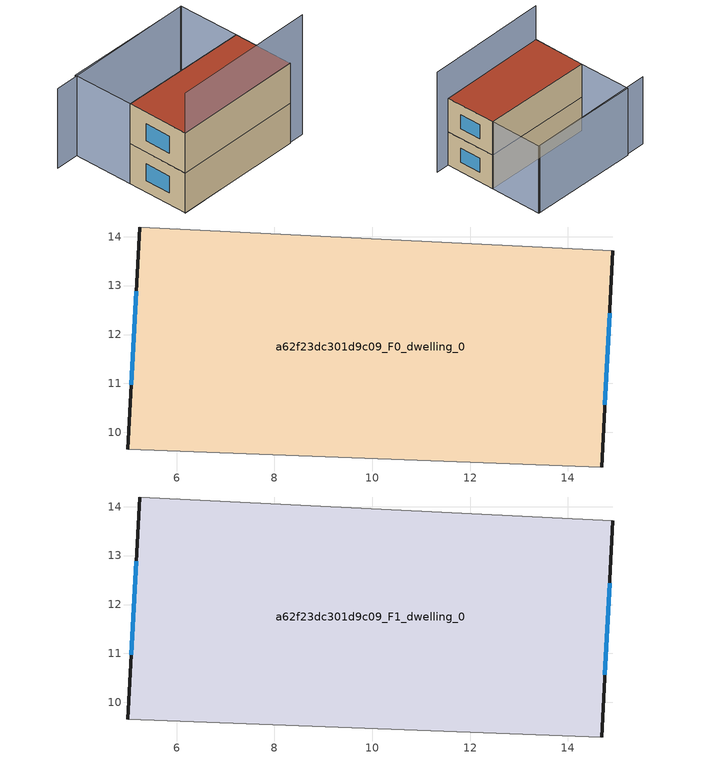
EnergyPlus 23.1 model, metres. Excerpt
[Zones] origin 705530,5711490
a62f23dc301d9c09_F0_dwelling_0
 floor ground (EU_floor_Construction): 14.92,13.71 14.69,9.29 5,9.66 5.25,14.2 z0
 wall outside (EU_wall_Construction): 14.69,9.29 14.92,13.71 / 5.25,14.2 5,9.66 z0:3
 wall adiabatic (EU_wall_Construction): 14.92,13.71 5.25,14.2 / 5,9.66 14.69,9.29 z0:3
 window (EU_Window_Construction): 14.76,10.57 14.85,12.43 / 5.18,12.89 5.07,10.97 z0.87:2.13
a62f23dc301d9c09_F1_dwelling_0
 floor to a62f23dc301d9c09_F0_dwelling_0 (EU_floor_Construction): 14.92,13.71 14.69,9.29 5,9.66 5.25,14.2 z3
 wall outside (EU_wall_Construction): 14.69,9.29 14.92,13.71 / 5.25,14.2 5,9.66 z3:6
 wall adiabatic (EU_wall_Construction): 14.92,13.71 5.25,14.2 / 5,9.66 14.69,9.29 z3:6
 window (EU_Window_Construction): 14.76,10.57 14.85,12.43 / 5.18,12.89 5.07,10.97 z3.87:5.13
 roof outside (EU_roof_Construction): 14.69,9.29 14.92,13.71 5.25,14.2 5,9.66 z6
shading: 5,9.66 15.87,9.29 z0:9; 15.08,18.22 3.71,18.63 / 14.92,13.71 5.25,14.2 / 5.25,14.2 5.48,18.7 / 5.48,18.7 15.15,18.21 / 15.15,18.21 14.92,13.71 z0:6
[Building]
EU S2 Campaign: North Axis=0; Terrain=City; Solar Distribution=FullExterior
[Site:Location]
London: Latitude=51.5; Longitude=-0.5; Time Zone=0; Elevation=25
[SizingPeriod:WeatherFileDays]
AnnualSizingPeriod: Begin Month=1; Begin Day of Month=1; End Month=12; End Day of Month=31; Day of Week for Start Day=Monday; Use Weather File Daylight Saving Period=No; Use Weather File Rain and Snow Indicators=No
[MATERIAL]
EU_InternalMass_Material: Roughness=MediumRough; Thickness=0.1; Conductivity=1; Density=1800; Specific Heat=900; Thermal Absorptance=0.9; Solar Absorptance=0.7; Visible Absorptance=0.7
[MATERIAL:NOMASS] Roughness=MediumRough; Thermal Absorptance=0.9; Solar Absorptance=0.7; Visible Absorptance=0.7
Name | Thermal Resistance
EU_wall_NoMass | 0.724719
EU_roof_NoMass | 2.98947
EU_floor_NoMass | 2.39157
[WINDOWMATERIAL:SIMPLEGLAZINGSYSTEM]
EU_Window_SimpleGlazing: UFactor=2.63425; Solar Heat Gain Coefficient=0.76; Visible Transmittance=0.76
[CONSTRUCTION]
EU_wall_Construction: EU_wall_NoMass
EU_roof_Construction: EU_roof_NoMass
EU_floor_Construction: EU_floor_NoMass
EU_Window_Construction: EU_Window_SimpleGlazing
EU_InternalMass_Construction: EU_InternalMass_Material
[ZONE] Type=1; Multiplier=1; Ceiling Height=autocalculate; Volume=130.436; Floor Area=autocalculate; Part of Total Floor Area=Yes
a62f23dc301d9c09_F0_dwelling_0; a62f23dc301d9c09_F1_dwelling_0
[INTERNALMASS] Construction=EU_InternalMass_Construction; Surface Area=43.4784
Name | Zone or ZoneList
a62f23dc301d9c09_F0_dwelling_0_EU_InternalMass | a62f23dc301d9c09_F0_dwelling_0
a62f23dc301d9c09_F1_dwelling_0_EU_InternalMass | a62f23dc301d9c09_F1_dwelling_0
[OTHEREQUIPMENT] Fuel Type=Electricity; Design Level Calculation Method=Watts/Area; Power per Zone Floor Area=1; Fraction Latent=0; Fraction Radiant=0; Fraction Lost=0; Carbon Dioxide Generation Rate=0; EndUse Subcategory=EU_Step8_InternalGains
Name | Zone or ZoneList or Space or SpaceList | Schedule
EU_Step8_InternalGain_a62f23dc301d9c09_F0_dwelling_0_f000 | a62f23dc301d9c09_F0_dwelling_0 | EU_Step8_GainSchedule_a62f23dc301d9c09_F0_dwelling_0_f000
EU_Step8_InternalGain_a62f23dc301d9c09_F1_dwelling_0_f000 | a62f23dc301d9c09_F1_dwelling_0 | EU_Step8_GainSchedule_a62f23dc301d9c09_F1_dwelling_0_f000
[ZONEVENTILATION:DESIGNFLOWRATE] Schedule=EU_AlwaysOn; Design Flow Rate Calculation Method=AirChanges/Hour; Air Changes per Hour=0.418135; Ventilation Type=Natural; Fan Pressure Rise=0; Fan Total Efficiency=1; Constant Term Coefficient=1; Temperature Term Coefficient=0; Velocity Term Coefficient=0; Velocity Squared Term Coefficient=0; Minimum Indoor Temperature=-100; Maximum Indoor Temperature=100; Delta Temperature=-100; Minimum Outdoor Temperature=-100; Maximum Outdoor Temperature=100; Maximum Wind Speed=40
Name | Zone or ZoneList or Space or SpaceList
EU_ConstantAir_a62f23dc301d9c09_F0_dwelling_0 | a62f23dc301d9c09_F0_dwelling_0
EU_ConstantAir_a62f23dc301d9c09_F1_dwelling_0 | a62f23dc301d9c09_F1_dwelling_0
[HVACTEMPLATE:THERMOSTAT] Constant Heating Setpoint=20; Constant Cooling Setpoint=50
EU_HeatOnly_a62f23dc301d9c09_F0_dwelling_0; EU_HeatOnly_a62f23dc301d9c09_F1_dwelling_0
[HVACTEMPLATE:ZONE:IDEALLOADSAIRSYSTEM] System Availability Schedule=EU_AlwaysOn; Maximum Heating Supply Air Temperature=50; Minimum Cooling Supply Air Temperature=13; Maximum Heating Supply Air Humidity Ratio=0.0156; Minimum Cooling Supply Air Humidity Ratio=0.0077; Heating Limit=NoLimit; Cooling Limit=NoLimit; Heating Availability Schedule=EU_AlwaysOn; Cooling Availability Schedule=EU_CoolingOff; Dehumidification Control Type=ConstantSensibleHeatRatio; Cooling Sensible Heat Ratio=0.7; Dehumidification Setpoint=60; Humidification Control Type=None; Humidification Setpoint=30; Outdoor Air Method=None; Outdoor Air Flow Rate per Person=0.00944; Outdoor Air Flow Rate per Zone Floor Area=0; Outdoor Air Flow Rate per Zone=0; Demand Controlled Ventilation Type=None; Outdoor Air Economizer Type=NoEconomizer; Heat Recovery Type=None; Sensible Heat Recovery Effectiveness=0.7; Latent Heat Recovery Effectiveness=0.65
Name | Template Thermostat
a62f23dc301d9c09_F0_dwelling_0 | EU_HeatOnly_a62f23dc301d9c09_F0_dwelling_0
a62f23dc301d9c09_F1_dwelling_0 | EU_HeatOnly_a62f23dc301d9c09_F1_dwelling_0
[SIZING:ZONE] Zone Cooling Design Supply Air Temperature Input Method=SupplyAirTemperature; Zone Cooling Design Supply Air Temperature=13; Zone Heating Design Supply Air Temperature Input Method=SupplyAirTemperature; Zone Heating Design Supply Air Temperature=50; Zone Cooling Design Supply Air Humidity Ratio=0.008; Zone Heating Design Supply Air Humidity Ratio=0.008; Cooling Design Air Flow Method=DesignDay; Cooling Design Air Flow Rate=0; Cooling Minimum Air Flow per Zone Floor Area=0.000762; Cooling Minimum Air Flow=0; Cooling Minimum Air Flow Fraction=0.2; Heating Design Air Flow Method=DesignDay; Heating Design Air Flow Rate=0; Heating Maximum Air Flow per Zone Floor Area=0.002032; Heating Maximum Air Flow=0.141576; Heating Maximum Air Flow Fraction=0.3; Account for Dedicated Outdoor Air System=No; Dedicated Outdoor Air System Control Strategy=NeutralSupplyAir; Dedicated Outdoor Air Low Setpoint Temperature for Design=autosize; Dedicated Outdoor Air High Setpoint Temperature for Design=autosize; Zone Load Sizing Method=Sensible Load Only No Latent Load; Zone Latent Cooling Design Supply Air Humidity Ratio Input Method=HumidityRatioDifference; Zone Cooling Design Supply Air Humidity Ratio Difference=0.005; Zone Latent Heating Design Supply Air Humidity Ratio Input Method=HumidityRatioDifference; Zone Humidification Design Supply Air Humidity Ratio Difference=0.005
a62f23dc301d9c09_F0_dwelling_0; a62f23dc301d9c09_F1_dwelling_0
[SCHEDULE:CONSTANT]
Name | Hourly Value
EU_AlwaysOn | 1
EU_CoolingOff | 0
[SCHEDULE:FILE] Column Number=1; Rows to Skip at Top=0; Number of Hours of Data=8760; Column Separator=Comma; Interpolate to Timestep=No; Minutes per Item=60; Adjust Schedule for Daylight Savings=Yes
Name | File
EU_Step8_GainSchedule_a62f23dc301d9c09_F0_dwelling_0_f000 | ../../schedules/a62f23dc301d9c09/a62f23dc301d9c09_F0_dwelling_0_f000_gain.csv
EU_Step8_GainSchedule_a62f23dc301d9c09_F1_dwelling_0_f000 | ../../schedules/a62f23dc301d9c09/a62f23dc301d9c09_F1_dwelling_0_f000_gain.csv
